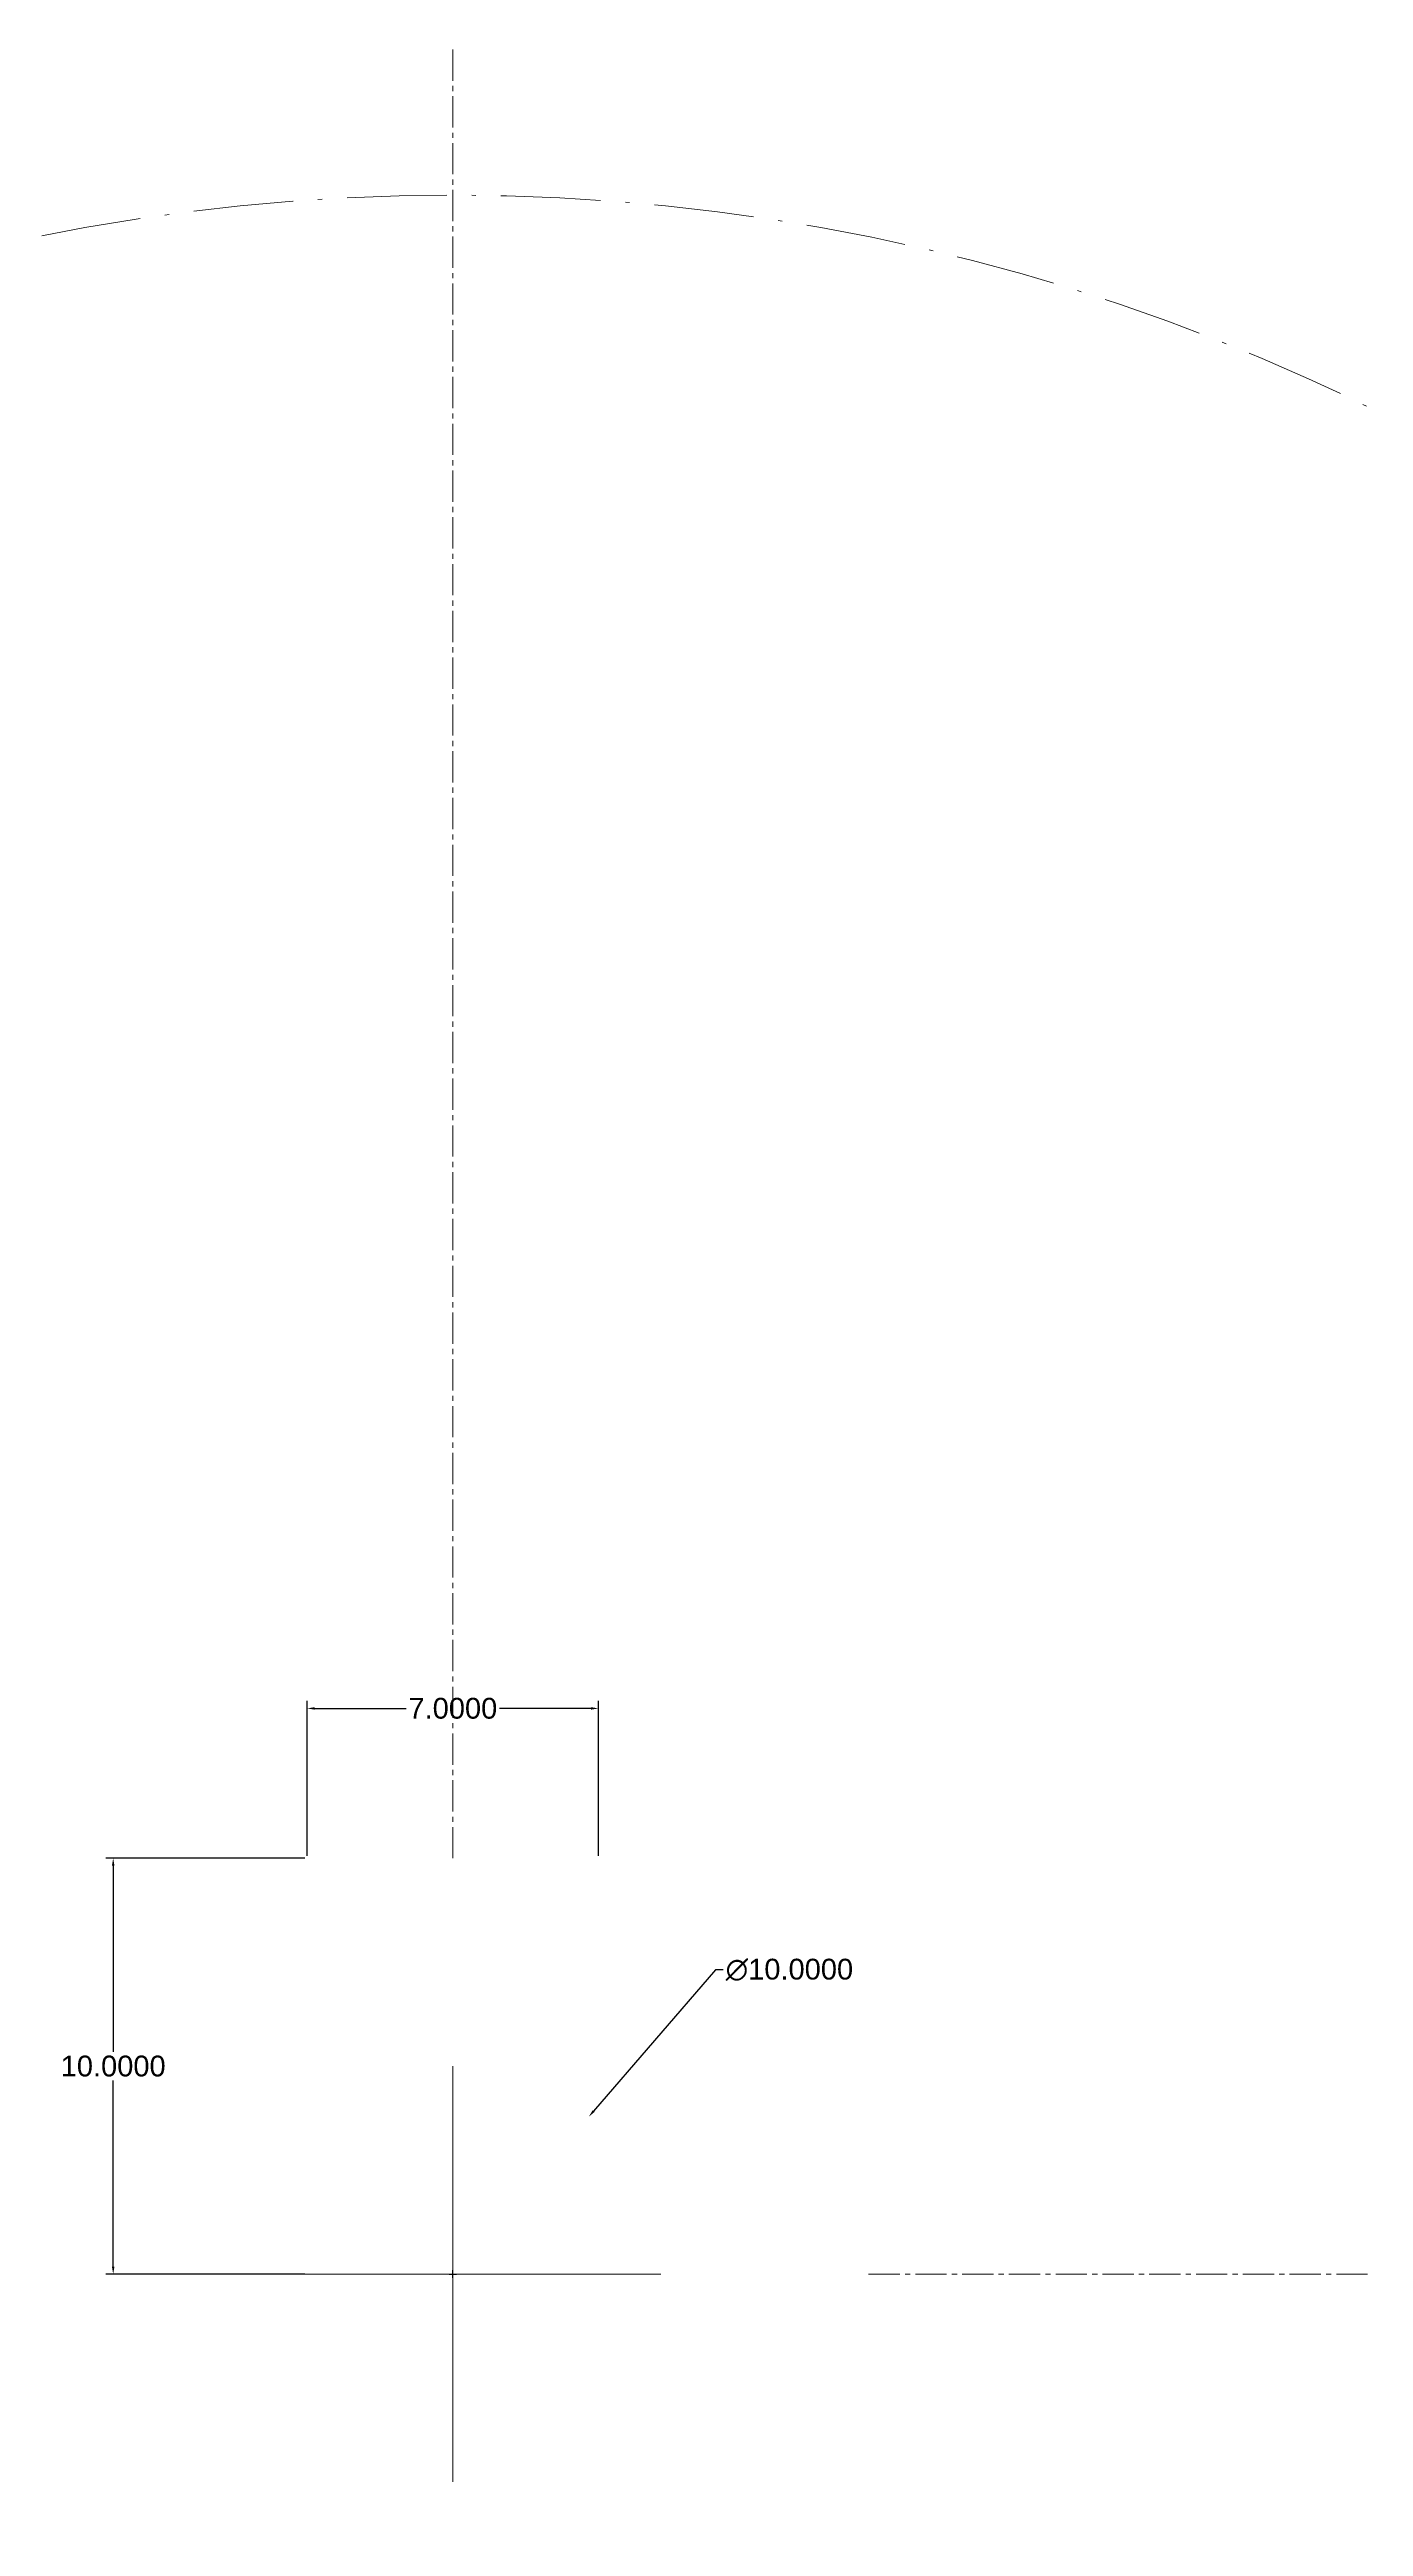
# Model space of a CAD drawing. Header units: centimetres. Extents: x 6 to 114, y 6 to 114.
# Drawn here: x 50.3 to 81.9, y 53.9 to 113.5 of the extents above; entities that cross this region are included whole.
import ezdxf

# ---------------------------------------------------------------- set-up
doc = ezdxf.new("R2010")
doc.units = ezdxf.units.CM
doc.linetypes.add('ACAD_ISO10W100', pattern=[18, 12, -3, 0, -3])
doc.linetypes.add('CENTER2', pattern=[1.125, 0.75, -0.125, 0.125, -0.125])
doc.layers.add('dimensiuni', color=111, linetype='Continuous', lineweight=15)
doc.layers.add('linii de ajutor', color=131, linetype='ACAD_ISO10W100', lineweight=20)
doc.styles.get("Standard").update_dxf_attribs({"font": 'arial.ttf', "height": 0.5})
doc.dimstyles.get("Standard").update_dxf_attribs({"dimtxt": 0.18, "dimasz": 0.18, "dimexe": 0.18, "dimexo": 0.0625, "dimgap": 0.09, "dimtad": 0, "dimtih": 1, "dimtoh": 1, "dimdec": 4, "dimzin": 0, "dimdsep": 46, "dimtxsty": 'Standard', "dimcen": 0.09, "dimadec": 0, "dimazin": 0, "dimtfac": 1, "dimtdec": 4, "dimtofl": 0, "dimtmove": 0, "dimatfit": 3, "dimfxl": 1, "dimtolj": 1, "dimtzin": 0, "dimarcsym": 0})

# ---------------------------------------------------------------- blocks, each defined once
blk = doc.blocks.new('*U1')
at = {"layer": 'linii de ajutor', "color": 0, "linetype": 'CENTER2', "transparency": 16777216}
for p, q in [((0, 10), (0, 53.5)), ((10, 0), (53.5, 0))]:
    blk.add_line(p, q, dxfattribs=at)
at = {"layer": 'linii de ajutor', "color": 0, "linetype": 'Continuous', "transparency": 16777216}
for p, q in [((0, -5), (0, 5)), ((-5, 0), (5, 0))]:
    blk.add_line(p, q, dxfattribs=at)
blk = doc.blocks.new('*D6')
at = {"layer": 'Defpoints', "color": 0, "ltscale": 0.2, "transparency": 16777216}
for p in [(63.268, 63.784), (56.732, 56.216)]:
    blk.add_point(p, dxfattribs=at)
at = {"layer": 'dimensiuni', "color": 0, "lineweight": -2, "ltscale": 0.2, "transparency": 16777216}
for p, q in [((66.32, 67.317), (63.386, 63.92)), ((66.5, 67.317), (66.32, 67.317)), ((59.91, 60), (60.09, 60)), ((60, 59.91), (60, 60.09))]:
    blk.add_line(p, q, dxfattribs=at)
at = {"layer": 'dimensiuni', "color": 0, "ltscale": 0.2, "transparency": 16777216}
blk.add_solid([(63.363, 63.94), (63.409, 63.9), (63.268, 63.784)], dxfattribs=at)
at = {"layer": 'dimensiuni', "color": 0, "ltscale": 0.2, "transparency": 16777216, "insert": (68.094, 67.317), "char_height": 0.5, "attachment_point": 5}
blk.add_mtext('\\A1;∅10.0000', dxfattribs=at)
blk = doc.blocks.new('*D7')
at = {"layer": 'Defpoints', "color": 0, "ltscale": 0.2, "transparency": 16777216}
for p in [(56.5, 70), (51.831, 60), (56.5, 60)]:
    blk.add_point(p, dxfattribs=at)
at = {"layer": 'dimensiuni', "color": 0, "lineweight": -2, "ltscale": 0.2, "transparency": 16777216}
for p, q in [((56.438, 70), (51.651, 70)), ((51.831, 69.82), (51.831, 65.345)), ((51.831, 60.18), (51.831, 64.655)), ((56.438, 60), (51.651, 60))]:
    blk.add_line(p, q, dxfattribs=at)
at = {"layer": 'dimensiuni', "color": 0, "ltscale": 0.2, "transparency": 16777216}
for points in [[(51.801, 69.82), (51.861, 69.82), (51.831, 70)], [(51.801, 60.18), (51.861, 60.18), (51.831, 60)]]:
    blk.add_solid(points, dxfattribs=at)
at = {"layer": 'dimensiuni', "color": 0, "ltscale": 0.2, "transparency": 16777216, "insert": (51.831, 65), "char_height": 0.5, "attachment_point": 5}
blk.add_mtext('\\A1;10.0000', dxfattribs=at)
blk = doc.blocks.new('*D8')
at = {"layer": 'Defpoints', "color": 0, "ltscale": 0.2, "transparency": 16777216}
for p in [(63.5, 73.604), (56.5, 70), (63.5, 70)]:
    blk.add_point(p, dxfattribs=at)
at = {"layer": 'dimensiuni', "color": 0, "lineweight": -2, "ltscale": 0.2, "transparency": 16777216}
for p, q in [((56.5, 70.062), (56.5, 73.784)), ((56.68, 73.604), (58.875, 73.604)), ((63.32, 73.604), (61.125, 73.604)), ((63.5, 70.062), (63.5, 73.784))]:
    blk.add_line(p, q, dxfattribs=at)
at = {"layer": 'dimensiuni', "color": 0, "ltscale": 0.2, "transparency": 16777216}
for points in [[(56.68, 73.634), (56.68, 73.574), (56.5, 73.604)], [(63.32, 73.634), (63.32, 73.574), (63.5, 73.604)]]:
    blk.add_solid(points, dxfattribs=at)
at = {"layer": 'dimensiuni', "color": 0, "ltscale": 0.2, "transparency": 16777216, "insert": (60, 73.604), "char_height": 0.5, "attachment_point": 5}
blk.add_mtext('\\A1;7.0000', dxfattribs=at)

msp = doc.modelspace()

# ---------------------------------------------------------------- linework, layer by layer
at = {"layer": 'linii de ajutor', "ltscale": 0.2}
msp.add_circle((60, 60), 50, dxfattribs=at)

# ---------------------------------------------------------------- block references
at = {"layer": 'linii de ajutor', "linetype": 'CENTER2'}
msp.add_blockref('*U1', (60, 60), dxfattribs=at)

# ---------------------------------------------------------------- dimensions: what is measured, and where the dimension line sits
at = {"layer": 'dimensiuni', "ltscale": 0.2}
dim = msp.add_linear_dim(base=(63.5, 73.6036), p1=(56.5, 70), p2=(63.5, 70), dimstyle='Standard', dxfattribs=at)
dim.commit()
dim.dimension.update_dxf_attribs({"geometry": '*D8', "text_midpoint": (60, 73.6036)})
dim = msp.add_linear_dim(base=(51.83119, 60), p1=(56.5, 70), p2=(56.5, 60), angle=90, dimstyle='Standard', dxfattribs=at)
dim.commit()
dim.dimension.update_dxf_attribs({"geometry": '*D7', "text_midpoint": (51.83119, 65)})
dim = msp.add_diameter_dim_2p(p1=(56.73151, 56.21622), p2=(63.26849, 63.78378), dimstyle='Standard', dxfattribs=at)
dim.commit()
dim.dimension.update_dxf_attribs({"geometry": '*D6', "text_midpoint": (68.09367, 67.31686), "dimtype": 163})

doc.saveas('drawing.dxf')
